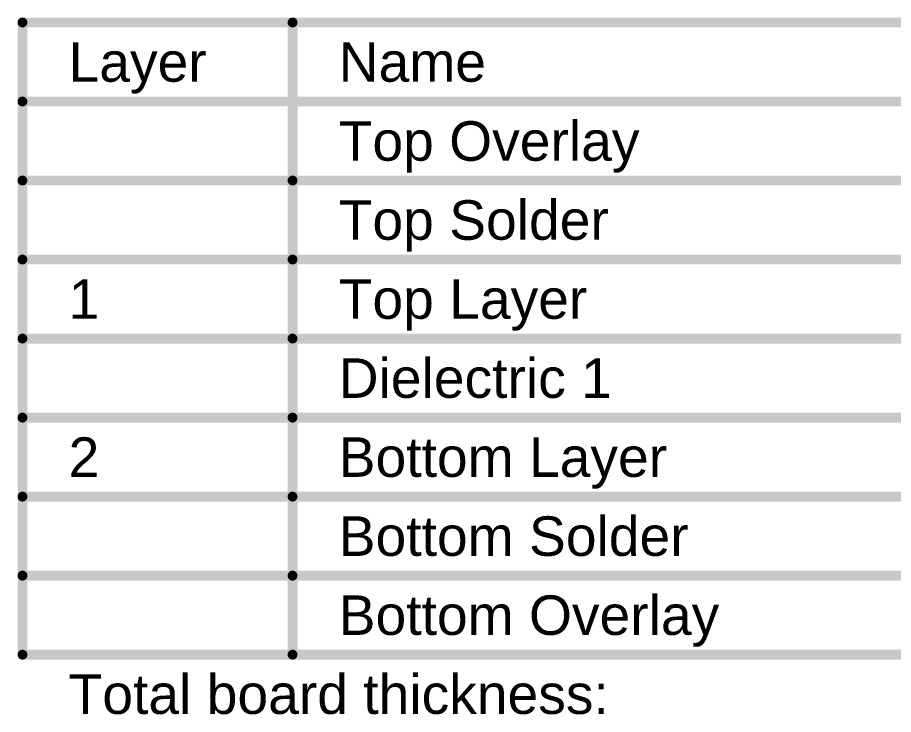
# Model space of a CAD drawing. Header units: inches. Extents: x -6 to 328, y -12 to 81.
# Drawn here: x 50.65 to 84.41, y 10.16 to 37.05 of the extents above; entities that cross this region are included whole.
import ezdxf

# ---------------------------------------------------------------- set-up
doc = ezdxf.new("R2010")
doc.units = ezdxf.units.IN
doc.layers.add('Fabrication', color=76, linetype='Continuous')
doc.styles.add('Arial', font='', dxfattribs={"height": 0.2})
doc.styles.get('Arial').set_extended_font_data('Arial')

msp = doc.modelspace()

# ---------------------------------------------------------------- linework, layer by layer
at = {"layer": 'Fabrication', "const_width": 0.381}
for points in [[(50.838, 12.471), (50.838, 36.855)], [(50.838, 36.855), (166.124, 36.855)], [(61.25, 12.471), (61.25, 36.855)], [(50.838, 33.807), (166.124, 33.807)], [(50.838, 30.759), (61.25, 30.759)], [(61.25, 30.759), (84.865, 30.759)], [(50.838, 27.711), (61.25, 27.711)], [(61.25, 27.711), (84.865, 27.711)], [(50.838, 24.663), (61.25, 24.663)], [(61.25, 24.663), (84.865, 24.663)], [(50.838, 21.615), (61.25, 21.615)], [(61.25, 21.615), (84.865, 21.615)], [(50.838, 18.567), (61.25, 18.567)], [(61.25, 18.567), (84.865, 18.567)], [(50.838, 15.519), (61.25, 15.519)], [(61.25, 15.519), (84.865, 15.519)], [(50.838, 12.471), (61.25, 12.471)], [(61.25, 12.471), (84.865, 12.471)]]:
    msp.add_lwpolyline(points, dxfattribs=at)
at = {"layer": 'Fabrication', "const_width": 0.191}
for points in [[(50.743, 36.855, 1), (50.933, 36.855, 1)], [(50.743, 36.855, 1), (50.933, 36.855, 1)], [(61.155, 36.855, 1), (61.345, 36.855, 1)], [(50.743, 33.807, 1), (50.933, 33.807, 1)], [(50.743, 30.759, 1), (50.933, 30.759, 1)], [(61.155, 30.759, 1), (61.345, 30.759, 1)], [(61.155, 30.759, 1), (61.345, 30.759, 1)], [(50.743, 27.711, 1), (50.933, 27.711, 1)], [(61.155, 27.711, 1), (61.345, 27.711, 1)], [(61.155, 27.711, 1), (61.345, 27.711, 1)], [(50.743, 24.663, 1), (50.933, 24.663, 1)], [(61.155, 24.663, 1), (61.345, 24.663, 1)], [(61.155, 24.663, 1), (61.345, 24.663, 1)], [(50.743, 21.615, 1), (50.933, 21.615, 1)], [(61.155, 21.615, 1), (61.345, 21.615, 1)], [(61.155, 21.615, 1), (61.345, 21.615, 1)], [(50.743, 18.567, 1), (50.933, 18.567, 1)], [(61.155, 18.567, 1), (61.345, 18.567, 1)], [(61.155, 18.567, 1), (61.345, 18.567, 1)], [(50.743, 15.519, 1), (50.933, 15.519, 1)], [(61.155, 15.519, 1), (61.345, 15.519, 1)], [(61.155, 15.519, 1), (61.345, 15.519, 1)], [(50.743, 12.471, 1), (50.933, 12.471, 1)], [(50.743, 12.471, 1), (50.933, 12.471, 1)], [(61.155, 12.471, 1), (61.345, 12.471, 1)], [(61.155, 12.471, 1), (61.345, 12.471, 1)], [(61.155, 12.471, 1), (61.345, 12.471, 1)]]:
    msp.add_lwpolyline(points, format="xyb", close=True, dxfattribs=at)

# ---------------------------------------------------------------- texts
at = {"layer": 'Fabrication', "style": 'Arial'}
for s, p in [('Layer', (52.616, 34.569)), ('Name', (63.028, 34.569)), ('Top Overlay', (63.028, 31.521)), ('Top Solder', (63.028, 28.473)), ('1', (52.616, 25.425)), ('Top Layer', (63.028, 25.425)), ('Dielectric 1', (63.028, 22.377)), ('2', (52.616, 19.329)), ('Bottom Layer', (63.028, 19.329)), ('Bottom Solder', (63.028, 16.281)), ('Bottom Overlay', (63.028, 13.233)), ('Total board thickness:', (52.616, 10.185))]:
    msp.add_text(s, height=1.524, dxfattribs=at).set_placement(p)

doc.saveas('drawing.dxf')
